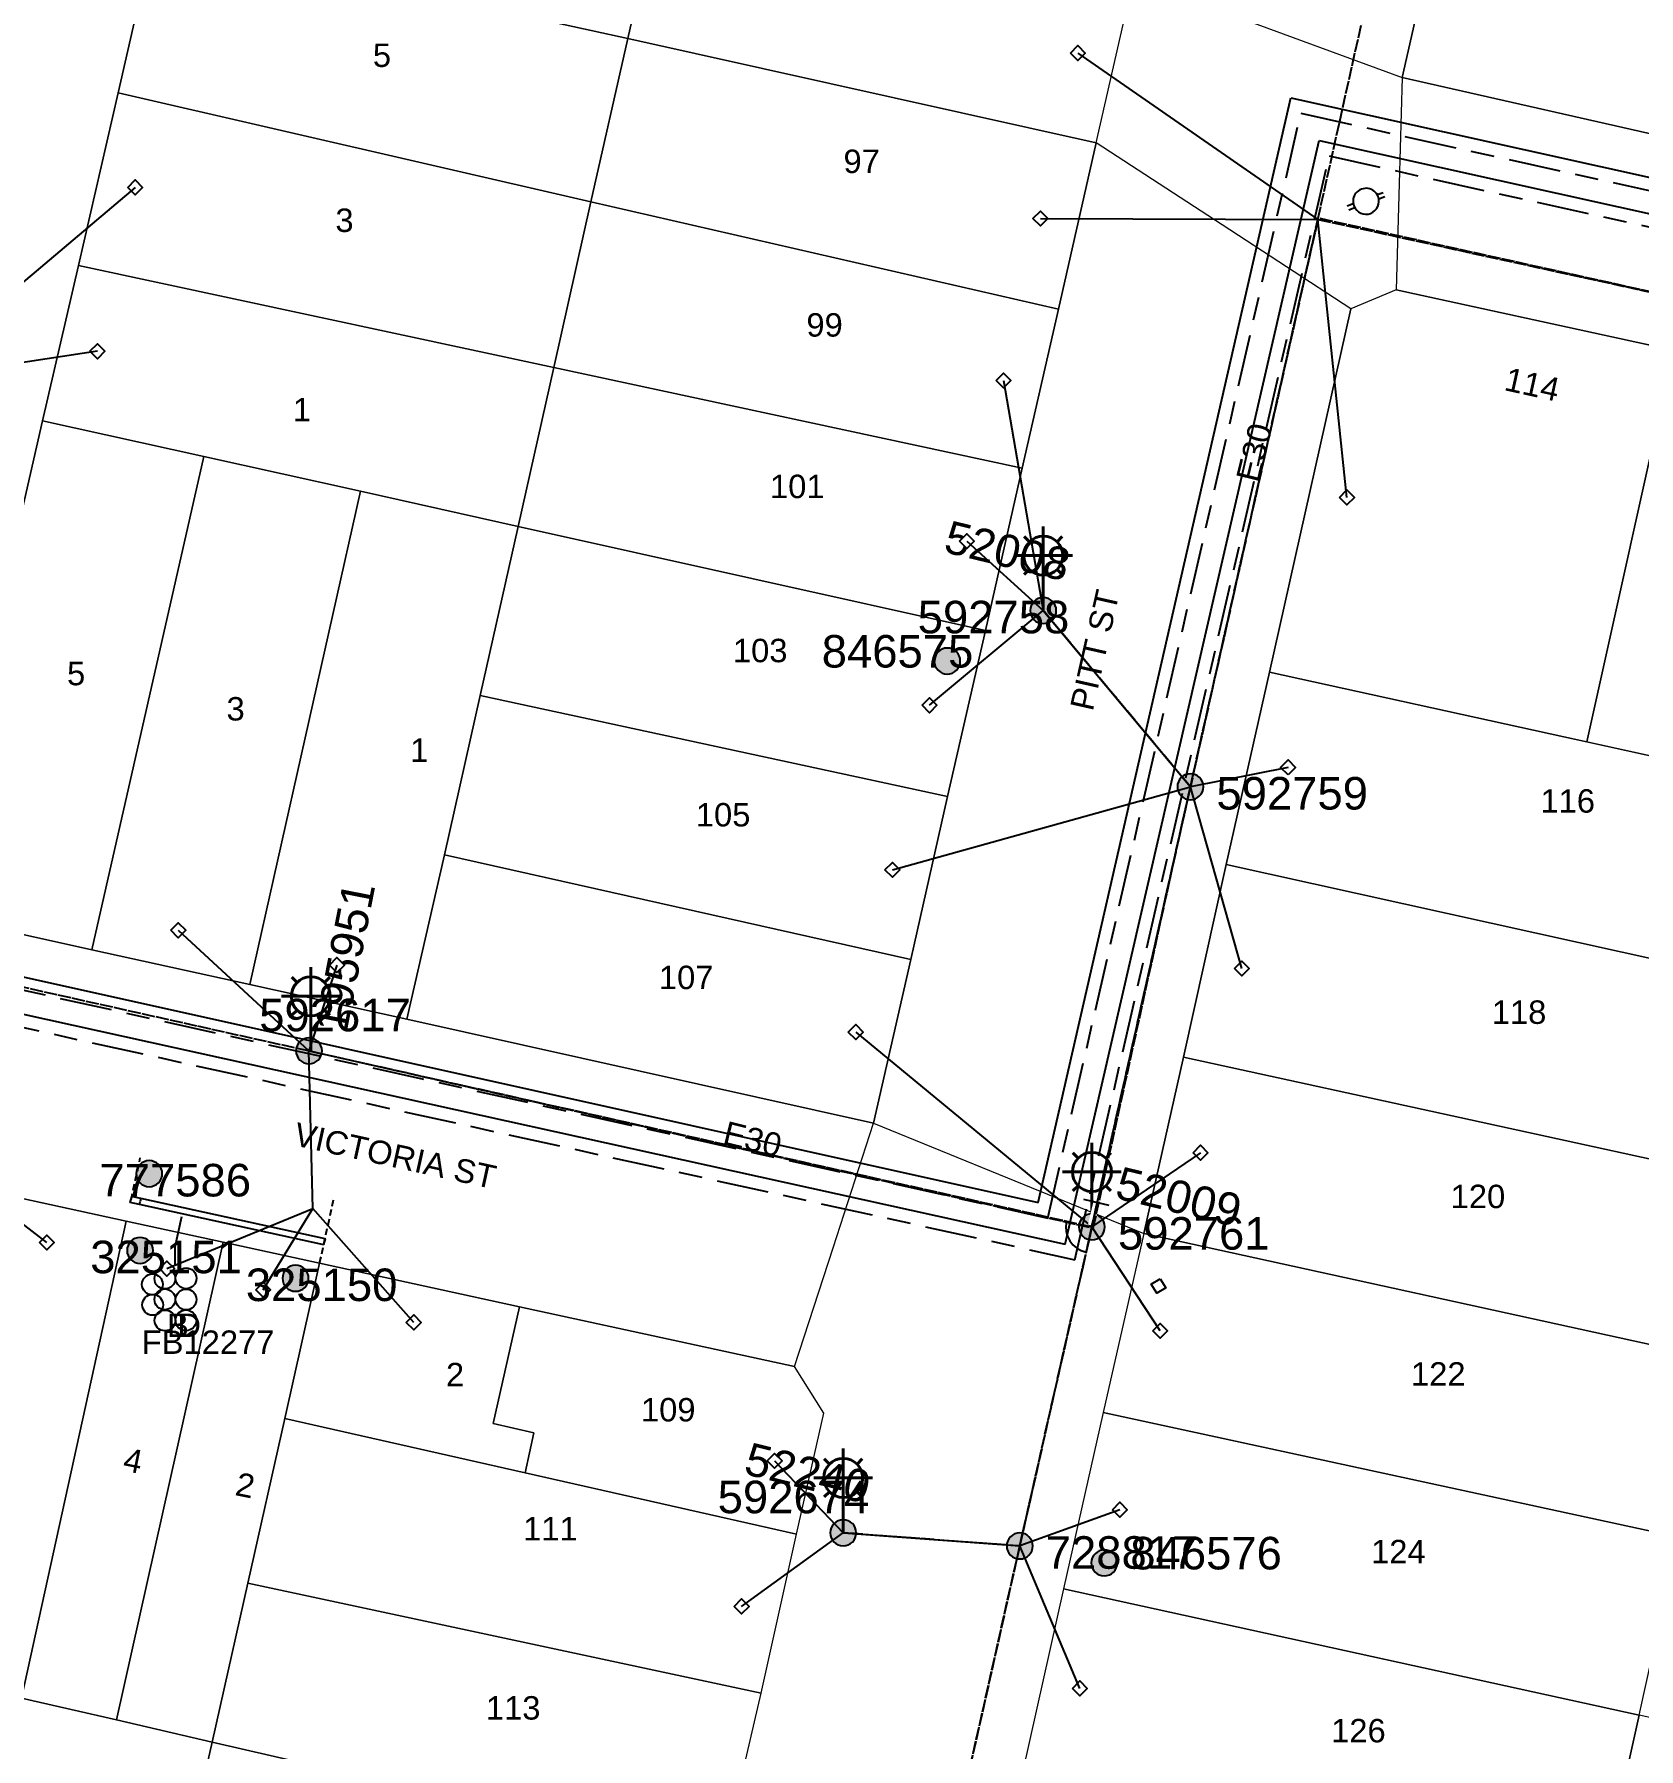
# Model space of a CAD drawing. Header units: metres. Extents: x 311347 to 316656, y 6252667 to 6255486.
# Drawn here: x 314258.1 to 314381.4, y 6254978.1 to 6255109.9 of the extents above; entities that cross this region are included whole.
import ezdxf
from ezdxf.enums import TextEntityAlignment as Align

# ---------------------------------------------------------------- set-up
doc = ezdxf.new("R2010")
doc.units = ezdxf.units.M
for name, pattern in [('Cable Exist OH', [1, 1, 0]), ('Cable Exist UG', [8.2, 4, -1.2, 1.8, -1.2]), ('DASHED', [0.75, 0.5, -0.25])]:
    doc.linetypes.add(name, pattern=pattern)
doc.layers.get('0').update_dxf_attribs({"color": 6})
doc.layers.add('Cadastre Land Parcels_SP_EXT', color=9, linetype='Continuous', lineweight=5)
doc.layers.add('Cadastre Roads_SP_EXT', color=7, linetype='Continuous', lineweight=5)
for name, color, linetype in [('Duct_SP_EXT', 7, 'Continuous'), ('Equip_SP_LV_EXT', 7, 'Continuous'), ('Equip_SP_SL_EXT', 7, 'Continuous'), ('Mains_HV_EXT', 7, 'Continuous'), ('Mains_LV_EXT', 7, 'Continuous'), ('Mains_SL_EXT', 7, 'Continuous'), ('Mains_TR_EXT', 7, 'Continuous'), ('Services_SP_EXT', 7, 'Continuous'), ('SupportsOH_SP_TR_HV_LV_SL_EXT', 7, 'Continuous')]:
    doc.layers.add(name, color=color, linetype=linetype)
doc.layers.add('UNKNOWN_FEATURES', color=1, linetype='DASHED', plot=False)
doc.styles.add('iecARIAL', font='arial.ttf', dxfattribs={"height": 2})
doc.styles.add('POLE_LABEL', font='arial.ttf')
doc.styles.get("Standard").update_dxf_attribs({"font": 'arial.ttf'})
doc.linetypes.add('Cable P UG', pattern='A,6,-0.5,["P",Standard,S=1.7,R=0,X=0.5,Y=-1],-2.9', length=9.4)

# ---------------------------------------------------------------- blocks, each defined once
blk = doc.blocks.new('DUCT_EXT')
blk.add_circle((0, 0.8), 0.8)
at = {"flags": 1}
blk.add_attdef('Z', (0, 0), '', height=0.2, dxfattribs=at)
at = {"flags": 9}
for tag, p in [('DUCT_CODE', (0, 0)), ('XSECT_TYPE', (0, -0.2)), ('STATE', (0, -0.6)), ('FB_REFERENCE', (0, -0.4)), ('NOTES', (0, -0.8))]:
    blk.add_attdef(tag, text='', height=0.2, dxfattribs=at).set_placement(p, align=Align.MIDDLE_LEFT)
blk = doc.blocks.new('LV_OH_LINKS_OPEN_EXT')
for p, q in [((-0.17, 4.97), (-0.17, 5.46)), ((0.17, 4.97), (0.17, 5.46)), ((-0.17, 3), (-0.17, 2.5)), ((0.17, 3), (0.17, 2.5))]:
    blk.add_line(p, q)
blk.add_lwpolyline([(0, 2.99, 1), (0, 4.98, 1)], format="xyb", close=True)
at = {"flags": 9}
for tag, p in [('ACTUAL_STATUS', (0, 0)), ('CONSTRUCTED_VOLTAGE', (0, -0.2)), ('OPERATING_VOLTAGE', (0, -0.6)), ('ORIENTATION', (0, -0.8)), ('OWNED_BY', (0, -1)), ('STATE', (0, -1.2)), ('SWITCH_TYPE', (0, -1.4)), ('NO_PHASES', (0, -0.4)), ('USAGE', (0, -1.6)), ('LEGEND', (0, -1.8)), ('NOTES', (0, -2))]:
    blk.add_attdef(tag, text='', height=0.2, dxfattribs=at).set_placement(p, align=Align.MIDDLE_LEFT)
at = {"flags": 1}
blk.add_attdef('Z', (0, 0), '', height=0.2, dxfattribs=at)
blk = doc.blocks.new('SL_LANTERN_EXT')
at = {"lineweight": 40}
for p, q in [((-1.46, 5.68), (-1.06, 5.28)), ((0, 1.97), (0, 6.47)), ((1.46, 5.68), (1.06, 5.28)), ((-2.25, 4.22), (2.25, 4.22)), ((-1.46, 2.76), (-1.06, 3.16)), ((0, 0), (0, 2.72)), ((1.46, 2.76), (1.06, 3.16))]:
    blk.add_line(p, q, dxfattribs=at)
blk.add_circle((0, 4.22), 1.5, dxfattribs=at)
at = {"style": 'iecARIAL', "flags": 8}
blk.add_attdef('ASSET_NUM', (1.5, 1.5), '', height=2.5, dxfattribs=at)
for tag, p, height, flags in [('CONSTRUCTED_VOLTAGE', (0.98, -0.65), 0.2, 9), ('CONTROL_TYPE', (0.98, -0.85), 0.2, 9), ('LANTERN_PURPOSE', (0.98, -1.05), 0.2, 9), ('LANTERN_TYPE', (0.98, -1.25), 0.2, 9), ('NO_PHASES', (0.98, -1.45), 0.2, 9), ('LNUMBER', (2.18, -3.25), 2.5, 8), ('OPERATING_VOLTAGE', (0.98, -1.65), 0.2, 9), ('ORIENTATION', (0.98, -1.85), 0.2, 9), ('OWNED_BY', (0.98, -2.05), 0.2, 9), ('STATE', (0.98, -2.25), 0.2, 9), ('USAGE', (0.98, -2.45), 0.2, 9), ('CEXIST', (0.98, -2.65), 0.2, 9), ('CNEW', (0.98, -2.85), 0.2, 9), ('CNUMBER', (0.98, -3.05), 0.2, 9), ('CREMOVE', (0.98, -3.25), 0.2, 9), ('CREPLACE', (0.98, -3.45), 0.2, 9), ('LKINGHEIGHT', (0.98, -3.65), 0.2, 9), ('LBRACKET', (0.98, -3.85), 0.2, 9), ('LBRACKETVOCAB', (0.98, -4.05), 0.2, 9), ('LCATEGORY', (0.98, -4.25), 0.2, 9), ('LCHARGE1', (0.98, -4.45), 0.2, 9), ('LCHARGE1PERCENT', (0.98, -4.65), 0.2, 9), ('LCHARGE2', (0.98, -4.85), 0.2, 9), ('LCHARGE2PERCENT', (0.98, -5.05), 0.2, 9), ('LCHARGE3', (0.98, -5.25), 0.2, 9), ('LCHARGE3PERCENT', (0.98, -5.45), 0.2, 9), ('LEXIST', (0.98, -5.65), 0.2, 9), ('LLAMP', (0.98, -5.85), 0.2, 9), ('LLAMPVOCAB', (0.98, -6.05), 0.2, 9), ('LMAST', (0.98, -6.25), 0.2, 9), ('LMASTVOCAB', (0.98, -6.45), 0.2, 9), ('LNEW', (0.98, -6.65), 0.2, 9), ('LANTNUMBER', (0.98, -6.85), 0.2, 9), ('LOUTREACH', (0.98, -7.25), 0.2, 9), ('LOUTREACHVOCAB', (0.98, -7.45), 0.2, 9), ('LRATECODE', (0.98, -7.65), 0.2, 9), ('LREMOVE', (0.98, -7.85), 0.2, 9), ('LREPLACE', (0.98, -8.05), 0.2, 9), ('STREETNAME', (0.98, -9.25), 0.2, 9), ('LTYPE', (0.98, -8.25), 0.2, 9), ('LTYPEVOCAB', (0.98, -8.45), 0.2, 9), ('LEGEND', (0.98, -8.65), 0.2, 9), ('LOCATION', (0.98, -8.85), 0.2, 9), ('NOTES', (0.98, -9.05), 0.2, 9), ('SUBURB', (0.98, -9.45), 0.2, 1)]:
    blk.add_attdef(tag, p, '', height=height, dxfattribs=dict(flags=flags))
blk = doc.blocks.new('CCP_EXT')
at = {"flags": 9}
for tag, p in [('LEGEND', (0, -1.4)), ('STATE', (0, -1.8)), ('LIFE_SUPPORT', (0, -1.6)), ('NOTES', (0, -2))]:
    blk.add_attdef(tag, text='', height=0.2, dxfattribs=at).set_placement(p, align=Align.MIDDLE_LEFT)
blk.add_wipeout([(0, 0.57), (0.57, 0), (0, -0.57), (-0.57, 0)])
blk.add_lwpolyline([(-0.57, 0), (0, 0.57), (0.57, 0), (0, -0.57), (-0.57, 0)])
at = {"flags": 1}
blk.add_attdef('Z', (0, 0), '', height=0.2, dxfattribs=at)
at = {"flags": 9}
for tag, p in [('CCP_TYPE', (0, 0)), ('CONSTRUCTED_VOLTAGE', (0, -0.2)), ('OPERATING_VOLTAGE', (0, -0.6)), ('ORIENTATION', (0, -0.8)), ('OWNED_BY', (0, -1)), ('NO_PHASES', (0, -0.4)), ('USAGE', (0, -1.2))]:
    blk.add_attdef(tag, text='', height=0.2, dxfattribs=at).set_placement(p, align=Align.MIDDLE_LEFT)
blk = doc.blocks.new('POLE_EXT')
blk.add_hatch(color=256).paths.add_polyline_path([(-1, 0, 1), (1, 0, 1)])
blk.add_lwpolyline([(-1, 0, 1), (1, 0, 1)], format="xyb", close=True)
for tag, height, flags, p in [('pNumber', 2.5, 8, (-17.84, 2.07)), ('OWNED_BY', 0.2, 9, (1.35, -0.4)), ('SPECIAL_USE', 0.2, 9, (1.35, -0.8)), ('STATE', 0.2, 9, (1.35, -1)), ('cLV', 0.2, 9, (1.35, -1.4)), ('PARENT', 0.2, 9, (1.35, -0.6)), ('USAGE', 0.2, 9, (1.35, -1.2)), ('hDepth', 0.2, 9, (1.35, -1.6)), ('hDia', 0.2, 9, (1.35, -1.8)), ('cHV', 0.2, 9, (1.35, -2)), ('LBRACKET', 0.2, 9, (1.35, -2.2)), ('LExisting', 0.2, 9, (1.35, -2.4)), ('LANTNUMBER', 0.2, 9, (1.35, -2.6)), ('cLinedev', 0.2, 9, (1.35, -3.4)), ('pExisting', 0.2, 9, (1.35, -3.8)), ('LOther', 0.2, 9, (1.35, -2.8)), ('LRemove', 0.2, 9, (1.35, -3)), ('LEGEND', 0.2, 9, (1.35, -3.2)), ('LOCATION', 0.2, 9, (1.35, -3.6)), ('PFNUMBER', 0.2, 9, (1.35, -4)), ('pFooting', 0.2, 9, (1.35, -4.4)), ('pNew', 0.2, 9, (1.35, -4.6)), ('pRelocate', 0.2, 9, (1.35, -5)), ('pRemove', 0.2, 9, (1.35, -5.2)), ('NEWPFNUMBER', 0.2, 9, (1.35, -4.2)), ('pReplace', 0.2, 9, (1.35, -5.4)), ('pStay', 0.2, 9, (1.35, -5.6)), ('pType', 0.2, 9, (1.35, -5.8)), ('cspan', 0.2, 9, (1.35, -6)), ('STREETNAME', 0.2, 9, (1.35, -6.2)), ('SUBURB', 0.2, 9, (1.35, -6.4)), ('NOTES', 0.2, 9, (1.35, -6.6)), ('OPERATED_BY', 0.2, 9, (1.36, -7.01)), ('MAINTAINED_BY', 0.2, 9, (1.36, -6.81))]:
    blk.add_attdef(tag, text='', height=height, dxfattribs=dict(flags=flags)).set_placement(p, align=Align.MIDDLE_LEFT)
at = {"style": 'POLE_LABEL'}
for tag, height, flags, p in [('ASSET_NUM', 2.5, 8, (2, 2)), ('STRUCTURE_PLANT_NUMBER', 0.2, 9, (1.35, 0.03)), ('STREET_CODE', 0.2, 9, (1.35, -0.2))]:
    blk.add_attdef(tag, text='', height=height, dxfattribs=dict(at, flags=flags)).set_placement(p, align=Align.MIDDLE_LEFT)
at = {"flags": 1}
blk.add_attdef('Z', (1.35, -7.33), '', height=0.2, dxfattribs=at)
blk = doc.blocks.new('End Shackle_EXT')
at = {"flags": 9}
for tag, p in [('STATE', (0, -1.2)), ('USAGE', (0, -1.4)), ('NOTES', (0, -1.6))]:
    blk.add_attdef(tag, text='', height=0.2, dxfattribs=at).set_placement(p, align=Align.MIDDLE_LEFT)
blk.add_wipeout([(0, 0.25), (1.81, 0.25), (1.82, -0.25), (0, -0.25)])
blk.add_line((1.81, -1), (1.81, 1))
at = {"flags": 1}
blk.add_attdef('Z', (0, 0), '', height=0.2, dxfattribs=at)
at = {"flags": 9}
for tag, p in [('CONNECTOR_TYPE', (0, 0)), ('CONSTRUCTED_VOLTAGE', (0, -0.2)), ('OPERATING_VOLTAGE', (0, -0.6)), ('ORIENTATION', (0, -0.8)), ('OWNED_BY', (0, -1)), ('NO_PHASES', (0, -0.4))]:
    blk.add_attdef(tag, text='', height=0.2, dxfattribs=at).set_placement(p, align=Align.MIDDLE_LEFT)

msp = doc.modelspace()

# ---------------------------------------------------------------- linework, layer by layer
at = {"layer": 'Cadastre Land Parcels_SP_EXT', "linetype": 'Continuous'}
for points in [[(314306.58, 6255122.23), (314270.25, 6255130.37), (314267.3, 6255117.5), (314303.72, 6255109.53), (314306.58, 6255122.23)], [(314411.71, 6255114.43), (314367.37, 6255124.71), (314363.25, 6255106.53), (314407.57, 6255096.49), (314411.71, 6255114.43)], [(314342.59, 6255114.13), (314306.58, 6255122.23), (314303.72, 6255109.53), (314339.72, 6255101.52), (314342.59, 6255114.13)], [(314303.72, 6255109.53), (314267.3, 6255117.5), (314264.53, 6255105.36), (314300.88, 6255096.99), (314303.72, 6255109.53)], [(314339.72, 6255101.52), (314303.72, 6255109.53), (314300.88, 6255096.99), (314336.82, 6255088.74), (314339.72, 6255101.52)], [(314300.88, 6255096.99), (314264.53, 6255105.36), (314261.49, 6255092.09), (314298.02, 6255084.26), (314300.88, 6255096.99)], [(314336.82, 6255088.74), (314300.88, 6255096.99), (314298.02, 6255084.26), (314334.04, 6255076.52), (314336.82, 6255088.74)], [(314298.02, 6255084.26), (314261.49, 6255092.09), (314258.72, 6255080.16), (314271.11, 6255077.42), (314283.15, 6255074.75), (314295.29, 6255072.03), (314298.02, 6255084.26)], [(314384.12, 6255085.58), (314381.35, 6255086.19), (314362.77, 6255090.23), (314359.3, 6255088.76), (314353.03, 6255060.84), (314375.67, 6255055.87), (314377.45, 6255055.48), (314384.12, 6255085.58)], [(314400.43, 6255066.03), (314403.76, 6255081.22), (314384.12, 6255085.58), (314377.45, 6255055.48), (314397.1, 6255051.16), (314400.43, 6255066.03)], [(314334.04, 6255076.52), (314298.02, 6255084.26), (314295.29, 6255072.03), (314331.2, 6255064.06), (314334.04, 6255076.52)], [(314271.11, 6255077.42), (314258.72, 6255080.16), (314250.05, 6255042.28), (314262.51, 6255039.51), (314271.11, 6255077.42)], [(314274.66, 6255036.85), (314283.15, 6255074.75), (314271.11, 6255077.42), (314262.51, 6255039.51), (314274.66, 6255036.85)], [(314286.72, 6255034.18), (314289.61, 6255046.82), (314292.37, 6255059.06), (314295.29, 6255072.03), (314283.15, 6255074.75), (314274.66, 6255036.85), (314286.72, 6255034.18)], [(314331.2, 6255064.06), (314295.29, 6255072.03), (314292.37, 6255059.06), (314328.29, 6255051.3), (314331.2, 6255064.06)], [(314375.67, 6255055.87), (314353.03, 6255060.84), (314349.72, 6255046.07), (314393.82, 6255036.32), (314397.1, 6255051.16), (314375.67, 6255055.87)], [(314328.29, 6255051.3), (314292.37, 6255059.06), (314289.61, 6255046.82), (314325.48, 6255038.77), (314328.29, 6255051.3)], [(314322.6, 6255026.18), (314325.48, 6255038.77), (314289.61, 6255046.82), (314286.72, 6255034.18), (314322.6, 6255026.18)], [(314393.82, 6255036.32), (314349.72, 6255046.07), (314346.42, 6255031.27), (314390.55, 6255021.62), (314393.82, 6255036.32)], [(314387.55, 6255008.03), (314390.55, 6255021.62), (314346.42, 6255031.27), (314343.37, 6255017.71), (314387.55, 6255008.03)], [(314265.15, 6255018.67), (314254.2, 6255021.05), (314249.78, 6255001.44), (314245.97, 6254984.56), (314257.11, 6254982), (314265.15, 6255018.67)], [(314272.6, 6255017.04), (314265.14, 6255018.67), (314257.11, 6254982), (314264.41, 6254980.33), (314272.6, 6255017.04)], [(314387.55, 6255008.03), (314343.37, 6255017.71), (314340.25, 6255003.96), (314384.49, 6254994.39), (314387.55, 6255008.03)], [(314274.5, 6254990.85), (314277.34, 6255003.49), (314280.02, 6255015.42), (314272.6, 6255017.04), (314264.41, 6254980.33), (314271.75, 6254978.62), (314274.5, 6254990.85)], [(314295.38, 6255012.08), (314280.02, 6255015.42), (314277.34, 6255003.49), (314295.81, 6254999.33), (314296.48, 6255002.39), (314293.35, 6255003.11), (314295.38, 6255012.08)], [(314318.79, 6255003.91), (314316.52, 6255007.48), (314295.38, 6255012.08), (314293.35, 6255003.11), (314296.48, 6255002.39), (314295.81, 6254999.33), (314316.68, 6254994.62), (314318.79, 6255003.91)], [(314295.81, 6254999.33), (314277.34, 6255003.49), (314274.5, 6254990.85), (314313.95, 6254982.38), (314316.68, 6254994.62), (314295.81, 6254999.33)], [(314384.49, 6254994.39), (314340.25, 6255003.96), (314337.21, 6254990.42), (314381.45, 6254980.69), (314384.49, 6254994.39)], [(314313.95, 6254982.38), (314274.5, 6254990.85), (314271.75, 6254978.62), (314311, 6254969.62), (314313.95, 6254982.38)], [(314381.45, 6254980.69), (314337.21, 6254990.42), (314334.08, 6254976.43), (314378.39, 6254966.88), (314381.45, 6254980.69)], [(314245.97, 6254984.56), (314232.91, 6254987.53), (314229.98, 6254974.25), (314268.82, 6254965.63), (314271.75, 6254978.62), (314264.41, 6254980.33), (314257.11, 6254982), (314245.97, 6254984.56)], [(314426.19, 6254970.81), (314381.45, 6254980.69), (314378.39, 6254966.88), (314423.18, 6254957.05), (314426.19, 6254970.81)], [(314311, 6254969.62), (314271.75, 6254978.62), (314268.82, 6254965.63), (314308.12, 6254956.83), (314311, 6254969.62)]]:
    msp.add_lwpolyline(points, close=True, dxfattribs=at)
at = {"layer": 'Cadastre Roads_SP_EXT', "linetype": 'Continuous'}
for points in [[(314352.84, 6255110.36), (314363.25, 6255106.53), (314367.37, 6255124.71), (314370.59, 6255138.91), (314361.51, 6255150.73), (314353.32, 6255161.38), (314351.26, 6255152.36), (314348.44, 6255139.82), (314345.48, 6255126.9), (314342.59, 6255114.13), (314352.84, 6255110.36)], [(314407.57, 6255096.49), (314363.25, 6255106.53), (314363.01, 6255098.39), (314362.77, 6255090.23), (314381.35, 6255086.19), (314403.76, 6255081.22), (314448.46, 6255071.38), (314450.17, 6255079), (314451.84, 6255086.44), (314437.93, 6255089.6), (314437.46, 6255089.7), (314422.43, 6255093.12), (314407.57, 6255096.49)]]:
    msp.add_lwpolyline(points, close=True, dxfattribs=at)
at = {"layer": 'Duct_SP_EXT'}
for p, q in [((314265.46, 6255020.09), (314265.51, 6255020.32)), ((314265.56, 6255020.56), (314265.51, 6255020.32)), ((314266.27, 6255020.4), (314265.56, 6255020.56)), ((314266.27, 6255020.4), (314266.22, 6255020.17)), ((314280.44, 6255017.31), (314266.27, 6255020.4)), ((314266.17, 6255019.93), (314265.46, 6255020.09)), ((314266.17, 6255019.93), (314266.22, 6255020.17)), ((314280.33, 6255016.85), (314266.17, 6255019.93)), ((314280.33, 6255016.85), (314280.39, 6255017.08)), ((314280.44, 6255017.31), (314280.39, 6255017.08))]:
    msp.add_line(p, q, dxfattribs=at)
msp.add_lwpolyline([(314268.92, 6255015.23), (314268.92, 6255016.7), (314269.42, 6255019.03)], dxfattribs=at)
at = {"layer": 'Mains_LV_EXT', "linetype": 'Cable Exist OH'}
for points in [[(314356.76, 6255095.64), (314361.8, 6255118.21)], [(314392.28, 6255087.87), (314356.75, 6255095.74)], [(314338.68, 6255015.12), (314333.84, 6254993.7)], [(314333.84, 6254993.7), (314327.6, 6254965.94)]]:
    msp.add_lwpolyline(points, dxfattribs=at)
at = {"layer": 'Mains_LV_EXT', "linetype": 'Continuous'}
msp.add_lwpolyline([(314337.44, 6255018.66, 0.412522), (314338.94, 6255016.27)], format="xyb", dxfattribs=at)
at = {"layer": 'Mains_SL_EXT', "linetype": 'Cable Exist OH'}
for points in [[(314356.76, 6255095.64), (314361.8, 6255118.21)], [(314356.76, 6255095.64), (314392.28, 6255087.87)], [(314346.96, 6255052.04), (314335.65, 6255065.58)], [(314333.84, 6254993.7), (314320.27, 6254994.71)], [(314327.6, 6254965.94), (314333.84, 6254993.7)]]:
    msp.add_lwpolyline(points, dxfattribs=at)
at = {"layer": 'Services_SP_EXT'}
for points in [[(314335.65, 6255065.58), (314346.96, 6255052.04)], [(314279.5, 6255019.64), (314279.2, 6255031.75)], [(314320.27, 6254994.71), (314333.84, 6254993.7)]]:
    msp.add_lwpolyline(points, dxfattribs=at)
at = {"layer": 'UNKNOWN_FEATURES'}
for points in [[(314265.53, 6255020.3), (314266.23, 6255023.52)], [(314280.02, 6255015.42), (314281.09, 6255020.3)]]:
    msp.add_lwpolyline(points, dxfattribs=at)

# ---------------------------------------------------------------- block references
at = {"layer": 'Duct_SP_EXT'}
for p in [(314268.12, 6255013.45), (314269.75, 6255013.47), (314267.16, 6255013), (314267.18, 6255011.43), (314268.12, 6255011.85), (314269.75, 6255011.84), (314268.13, 6255010.23), (314269.74, 6255010.24)]:
    msp.add_blockref('DUCT_EXT', p, dxfattribs=at)
at = {"layer": 'Equip_SP_LV_EXT', "rotation": 290.8889940468981}
msp.add_blockref('LV_OH_LINKS_OPEN_EXT', (314356.74, 6255095.61), dxfattribs=at)
at = {"layer": 'Equip_SP_SL_EXT'}
ref = msp.add_blockref('SL_LANTERN_EXT', (314335.65, 6255065.58), dxfattribs=at)
ref.add_attrib('ASSET_NUM', '52008', dxfattribs={"layer": '0', "height": 2.5, "rotation": 346.3562, "style": 'iecARIAL'}).set_placement((314337.15, 6255067.08), align=Align.BOTTOM_RIGHT)
ref = msp.add_blockref('SL_LANTERN_EXT', (314279.34, 6255031.72), dxfattribs=at)
ref.add_attrib('ASSET_NUM', '195951', dxfattribs={"layer": '0', "height": 2.5, "rotation": 78.9436, "style": 'iecARIAL'}).set_placement((314280.84, 6255033.22), align=Align.MIDDLE_LEFT)
ref = msp.add_blockref('SL_LANTERN_EXT', (314339.39, 6255018.22), dxfattribs=at)
ref.add_attrib('ASSET_NUM', '52009', dxfattribs={"layer": '0', "height": 2.5, "rotation": 346.5112, "style": 'iecARIAL'}).set_placement((314340.89, 6255019.72), align=Align.BOTTOM_LEFT)
ref = msp.add_blockref('SL_LANTERN_EXT', (314320.27, 6254994.71), dxfattribs=at)
ref.add_attrib('ASSET_NUM', '52240', dxfattribs={"layer": '0', "height": 2.5, "rotation": 346.1747, "style": 'iecARIAL'}).set_placement((314321.78, 6254996.21), align=Align.BOTTOM_RIGHT)
at = {"layer": 'SupportsOH_SP_TR_HV_LV_SL_EXT'}
ref = msp.add_blockref('POLE_EXT', (314335.65, 6255065.58), dxfattribs=at)
ref.add_attrib('ASSET_NUM', '592758', dxfattribs={"layer": '0', "height": 2.5, "style": 'POLE_LABEL'}).set_placement((314337.65, 6255066.33), align=Align.TOP_RIGHT)
ref = msp.add_blockref('POLE_EXT', (314328.27, 6255061.7), dxfattribs=at)
ref.add_attrib('ASSET_NUM', '846575', dxfattribs={"layer": '0', "height": 2.5, "style": 'POLE_LABEL'}).set_placement((314330.27, 6255062.45), align=Align.MIDDLE_RIGHT)
ref = msp.add_blockref('POLE_EXT', (314279.2, 6255031.75), dxfattribs=at)
ref.add_attrib('ASSET_NUM', '592617', dxfattribs={"layer": '0', "height": 2.5, "style": 'POLE_LABEL'}).set_placement((314281.2, 6255032.5), align=Align.BOTTOM_CENTER)
ref = msp.add_blockref('POLE_EXT', (314266.92, 6255022.31), dxfattribs=at)
ref.add_attrib('ASSET_NUM', '777586', dxfattribs={"layer": '0', "height": 2.5, "style": 'POLE_LABEL'}).set_placement((314268.92, 6255023.06), align=Align.TOP_CENTER)
ref = msp.add_blockref('POLE_EXT', (314339.39, 6255018.22), dxfattribs=at)
ref.add_attrib('ASSET_NUM', '592761', dxfattribs={"layer": '0', "height": 2.5, "style": 'POLE_LABEL'}).set_placement((314341.39, 6255018.97), align=Align.TOP_LEFT)
ref = msp.add_blockref('POLE_EXT', (314320.27, 6254994.71), dxfattribs=at)
ref.add_attrib('ASSET_NUM', '592674', dxfattribs={"layer": '0', "height": 2.5, "rotation": 359.9603, "style": 'POLE_LABEL'}).set_placement((314322.27, 6254995.46), align=Align.BOTTOM_RIGHT)
ref = msp.add_blockref('POLE_EXT', (314333.84, 6254993.7), dxfattribs=at)
ref.add_attrib('ASSET_NUM', '728817', dxfattribs={"layer": '0', "height": 2.5, "style": 'POLE_LABEL'}).set_placement((314335.84, 6254994.45), align=Align.TOP_LEFT)
ref = msp.add_blockref('POLE_EXT', (314340.34, 6254992.4), dxfattribs=at)
ref.add_attrib('ASSET_NUM', '846576', dxfattribs={"layer": '0', "height": 2.5, "style": 'POLE_LABEL'}).set_placement((314342.34, 6254993.15), align=Align.MIDDLE_LEFT)

# ---------------------------------------------------------------- texts
at = {"layer": 'Cadastre Land Parcels_SP_EXT'}
for s, p in [('5', (314284.11, 6255107.35)), ('97', (314320.29, 6255099.2)), ('3', (314281.23, 6255094.67)), ('99', (314317.44, 6255086.63)), ('1', (314277.96, 6255080.12)), ('101', (314314.64, 6255074.22)), ('103', (314311.79, 6255061.61)), ('5', (314260.6, 6255059.84)), ('3', (314272.86, 6255057.13)), ('1', (314286.97, 6255053.95)), ('116', (314373.87, 6255050.05)), ('105', (314308.94, 6255048.99)), ('107', (314306.1, 6255036.49)), ('118', (314370.13, 6255033.82)), ('120', (314366.97, 6255019.66)), ('2', (314289.73, 6255005.97)), ('122', (314363.92, 6255006.02)), ('109', (314304.72, 6255003.27)), ('111', (314295.66, 6254994.13)), ('124', (314360.85, 6254992.37)), ('113', (314292.8, 6254980.36)), ('126', (314357.78, 6254978.61))]:
    msp.add_text(s, height=1.8, dxfattribs=at).set_placement(p)
for s, rotation, p in [('114', 347.614, (314371, 6255082.53)), ('4', 348.6753, (314264.82, 6254999.51)), ('2', 348.7433, (314273.44, 6254997.62))]:
    msp.add_text(s, height=1.8, rotation=rotation, dxfattribs=at).set_placement(p)
at = {"layer": 'Cadastre Roads_SP_EXT'}
for s, rotation, p in [('PITT ST', 77.279, (314339.45, 6255057.78)), ('VICTORIA ST', 347.6009, (314277.92, 6255024.51))]:
    msp.add_text(s, height=1.8, rotation=rotation, dxfattribs=at).set_placement(p)
at = {"layer": 'Duct_SP_EXT'}
for s, p in [('B', (314268.29, 6255009.76)), ('D', (314269.08, 6255009.76)), ('FB12277', (314266.34, 6255008.46))]:
    msp.add_text(s, height=1.8, dxfattribs=at).set_placement(p)
at = {"layer": 'Mains_LV_EXT'}
for rotation, p in [(76.2495, (314352.2, 6255075.34)), (346.2062, (314310.92, 6255024.62))]:
    msp.add_text('E30', height=1.8, rotation=rotation, dxfattribs=at).set_placement(p)

# ---------------------------------------------------------------- next in the draw order: block references
at = {"layer": 'Services_SP_EXT'}
for p in [(314338.31, 6255108.42), (314265.84, 6255098.1), (314335.43, 6255095.71), (314262.93, 6255085.5), (314332.59, 6255083.26), (314359, 6255074.28), (314329.78, 6255070.91), (314326.91, 6255058.3), (314324.05, 6255045.66), (314269.15, 6255041.01), (314281.35, 6255038.34), (314350.91, 6255038.08), (314321.23, 6255033.19), (314347.74, 6255023.92), (314259.05, 6255017.02), (314268.28, 6255015.01), (314275.68, 6255013.39), (314287.25, 6255010.88), (314344.64, 6255010.23), (314315, 6255000.24), (314341.54, 6254996.49), (314312.46, 6254989.06), (314338.46, 6254982.76)]:
    msp.add_blockref('CCP_EXT', p, dxfattribs=at)
for p, rotation in [((314354.47, 6255053.53), 90.0000000000002), ((314344.51, 6255013.68), 256.0998970929537)]:
    msp.add_blockref('CCP_EXT', p, dxfattribs=dict(at, rotation=rotation))

# ---------------------------------------------------------------- next in the draw order: linework, layer by layer
at = {"layer": 'Cadastre Roads_SP_EXT', "linetype": 'Continuous'}
for points in [[(314267.3, 6255117.5), (314261.26, 6255118.77), (314252.86, 6255120.54), (314249.95, 6255108.18), (314246.72, 6255094.29), (314243.32, 6255079.53), (314235.85, 6255047.38), (314232.93, 6255046.17), (314242.87, 6255043.91), (314250.05, 6255042.28), (314258.72, 6255080.16), (314261.49, 6255092.09), (314264.53, 6255105.36), (314267.3, 6255117.5)], [(314332.89, 6255021.99), (314343.37, 6255017.71), (314346.42, 6255031.27), (314349.72, 6255046.07), (314353.03, 6255060.84), (314359.3, 6255088.76), (314349.41, 6255095.21), (314339.72, 6255101.52), (314336.82, 6255088.74), (314334.04, 6255076.52), (314331.2, 6255064.06), (314328.29, 6255051.3), (314325.48, 6255038.77), (314322.6, 6255026.18), (314332.89, 6255021.99)], [(314262.51, 6255039.51), (314250.05, 6255042.28), (314246.95, 6255032.56), (314243.98, 6255023.27), (314254.2, 6255021.05), (314265.15, 6255018.67), (314272.6, 6255017.04), (314280.02, 6255015.42), (314295.38, 6255012.08), (314316.52, 6255007.48), (314319.49, 6255016.61), (314322.6, 6255026.18), (314286.72, 6255034.18), (314274.66, 6255036.85), (314262.51, 6255039.51)]]:
    msp.add_lwpolyline(points, close=True, dxfattribs=at)
at = {"layer": 'Mains_HV_EXT', "linetype": 'Cable P UG'}
for points in [[(313313.98, 6254626.95), (313393.67, 6255057.64), (314093.34, 6254901.11), (314131.26, 6255065.45), (314335.25, 6255020.09), (314354.69, 6255104.98), (314657.21, 6255037.88), (314666.17, 6255075.6), (314725.03, 6255173.89), (314920.17, 6255199.14), (314890.37, 6255411.62), (315015.52, 6255427.88)], [(313317.04, 6254625.72), (313320.14, 6254642.18), (313396.04, 6255053.58), (314095.3, 6254897.96), (314133.66, 6255061.83), (314337.33, 6255016.89), (314356.86, 6255101.7), (314659.03, 6255034.71), (314668.42, 6255074.15), (314726.23, 6255171.41), (314922.82, 6255197.11), (314893.69, 6255409.18), (315016, 6255424.99)]]:
    msp.add_lwpolyline(points, dxfattribs=at)
at = {"layer": 'Mains_LV_EXT', "linetype": 'Cable Exist OH'}
for points in [[(314356.76, 6255095.64), (314346.96, 6255052.04)], [(314238.43, 6255040.84), (314279.2, 6255031.75), (314279.27, 6255031.74)]]:
    msp.add_lwpolyline(points, dxfattribs=at)
at = {"layer": 'Mains_SL_EXT', "linetype": 'Cable Exist OH'}
msp.add_lwpolyline([(314346.96, 6255052.04), (314356.76, 6255095.64)], dxfattribs=at)
at = {"layer": 'Services_SP_EXT'}
for points in [[(314338.31, 6255108.42), (314356.76, 6255095.64)], [(314265.84, 6255098.1), (314248.29, 6255083.28)], [(314335.43, 6255095.71), (314356.76, 6255095.64)], [(314359, 6255074.28), (314356.76, 6255095.64)], [(314262.93, 6255085.5), (314248.29, 6255083.28)], [(314332.59, 6255083.26), (314335.65, 6255065.58)], [(314329.78, 6255070.91), (314335.65, 6255065.58)], [(314326.91, 6255058.3), (314335.65, 6255065.58)], [(314354.47, 6255053.53), (314346.96, 6255052.04)], [(314324.05, 6255045.66), (314346.96, 6255052.04)], [(314350.91, 6255038.08), (314346.96, 6255052.04)], [(314269.15, 6255041.01), (314279.2, 6255031.75)], [(314281.35, 6255038.34), (314279.2, 6255031.75)], [(314321.23, 6255033.19), (314339.39, 6255018.22)], [(314259.05, 6255017.02), (314246.25, 6255026.88)], [(314347.74, 6255023.92), (314339.39, 6255018.22)], [(314268.28, 6255015.01), (314279.5, 6255019.64)], [(314275.68, 6255013.39), (314279.5, 6255019.64)], [(314287.25, 6255010.88), (314279.5, 6255019.64)], [(314344.64, 6255010.23), (314339.39, 6255018.22)], [(314315, 6255000.24), (314320.27, 6254994.71)], [(314341.54, 6254996.49), (314333.84, 6254993.7)], [(314312.46, 6254989.06), (314320.27, 6254994.71)], [(314338.46, 6254982.76), (314333.84, 6254993.7)]]:
    msp.add_lwpolyline(points, dxfattribs=at)

# ---------------------------------------------------------------- next in the draw order: block references
at = {"layer": 'SupportsOH_SP_TR_HV_LV_SL_EXT'}
ref = msp.add_blockref('POLE_EXT', (314346.96, 6255052.04), dxfattribs=at)
ref.add_attrib('ASSET_NUM', '592759', dxfattribs={"layer": '0', "height": 2.5, "style": 'POLE_LABEL'}).set_placement((314348.96, 6255052.79), align=Align.TOP_LEFT)
ref = msp.add_blockref('POLE_EXT', (314266.21, 6255016.41), dxfattribs=at)
ref.add_attrib('ASSET_NUM', '325151', dxfattribs={"layer": '0', "height": 2.5, "style": 'POLE_LABEL'}).set_placement((314268.21, 6255017.16), align=Align.TOP_CENTER)
ref = msp.add_blockref('POLE_EXT', (314278.17, 6255014.27), dxfattribs=at)
ref.add_attrib('ASSET_NUM', '325150', dxfattribs={"layer": '0', "height": 2.5, "style": 'POLE_LABEL'}).set_placement((314280.17, 6255015.02), align=Align.TOP_CENTER)

# ---------------------------------------------------------------- next in the draw order: block references
at = {"layer": 'Mains_LV_EXT', "rotation": 76.50668150116229}
msp.add_blockref('End Shackle_EXT', (314339.33, 6255018.34), dxfattribs=at)

# ---------------------------------------------------------------- next in the draw order: linework, layer by layer
at = {"layer": 'Mains_HV_EXT', "linetype": 'Cable Exist OH'}
msp.add_lwpolyline([(314238.43, 6255040.84), (314279.2, 6255031.75), (314339.49, 6255018.12), (314346.96, 6255052.04), (314356.76, 6255095.64), (314392.28, 6255087.87)], dxfattribs=at)
at = {"layer": 'Mains_LV_EXT', "linetype": 'Cable Exist OH'}
for points in [[(314346.96, 6255052.04), (314339.37, 6255018.29)], [(314279.27, 6255031.74), (314339.39, 6255018.22)], [(314339.39, 6255018.22), (314338.68, 6255015.12)]]:
    msp.add_lwpolyline(points, dxfattribs=at)
at = {"layer": 'Mains_SL_EXT', "linetype": 'Cable Exist OH'}
for points in [[(314339.39, 6255018.22), (314346.96, 6255052.04)], [(314333.84, 6254993.7), (314339.39, 6255018.22)]]:
    msp.add_lwpolyline(points, dxfattribs=at)
at = {"layer": 'Mains_TR_EXT', "linetype": 'Cable Exist UG'}
for points in [[(313317.18, 6254638.5), (313394.47, 6255056.44), (314094.09, 6254899.92), (314132.01, 6255064.26), (314336, 6255018.9), (314355.45, 6255103.79), (314657.95, 6255036.69), (314667.11, 6255075.22), (314725.64, 6255172.96), (314921.3, 6255198.28), (314891.5, 6255410.76), (315015.65, 6255426.89)], [(313320.25, 6254637.27), (313321.12, 6254642), (313321.12, 6254642), (313396.83, 6255052.38), (314096.05, 6254896.77), (314134.41, 6255060.64), (314338.08, 6255015.7), (314357.62, 6255100.51), (314659.78, 6255033.52), (314669.36, 6255073.77), (314726.84, 6255170.49), (314923.95, 6255196.25), (314894.82, 6255408.32), (315016.13, 6255424)]]:
    msp.add_lwpolyline(points, dxfattribs=at)

doc.saveas('drawing.dxf')
